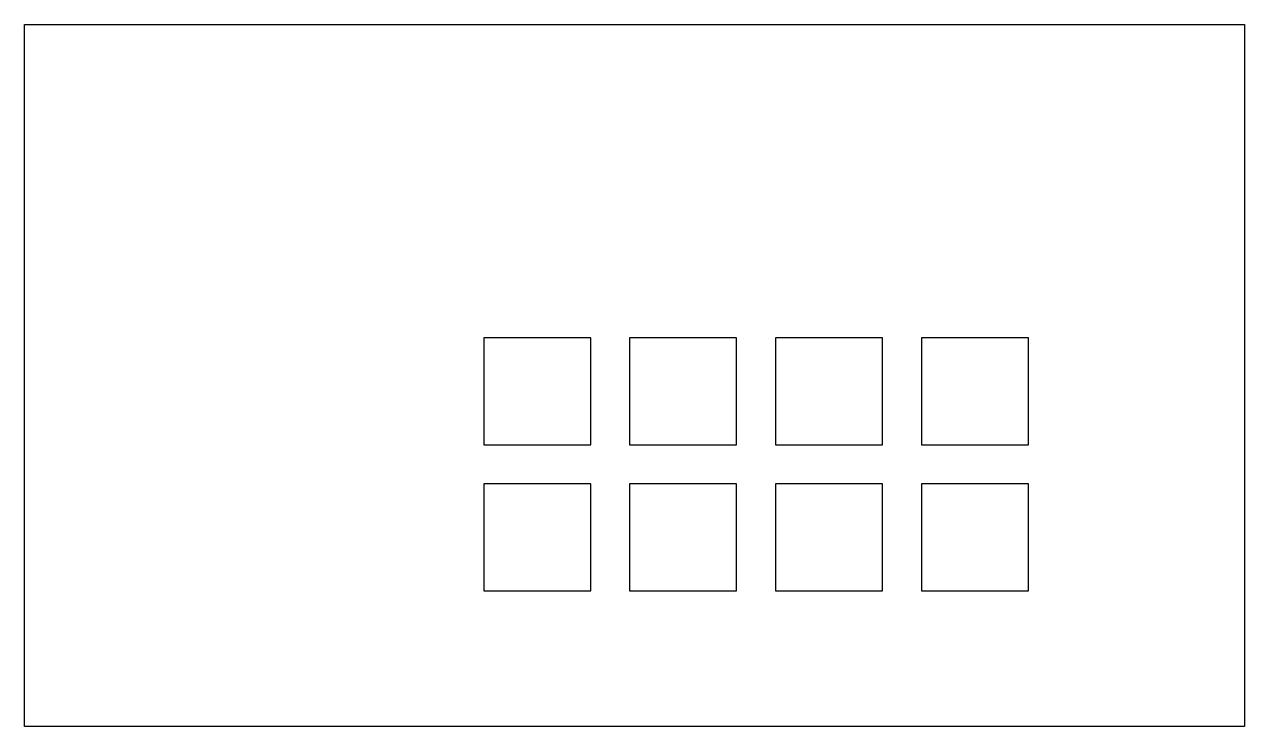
# Model space of a CAD drawing. Header units: millimetres. Extents: x -62 to 63, y -9 to 63.
import ezdxf

# ---------------------------------------------------------------- set-up
doc = ezdxf.new("R2010")
doc.units = ezdxf.units.MM
doc.layers.get('0').update_dxf_attribs({"linetype": 'CONTINUOUS'})

msp = doc.modelspace()

# ---------------------------------------------------------------- linework, layer by layer
for points in [[(-62.5, -9.46), (-62.5, 62.7), (62.9, 62.7), (62.9, -9.46)], [(-4.3, 30.5), (-15.3, 30.5), (-15.3, 19.5), (-4.3, 19.5)], [(10.7, 30.5), (-0.3, 30.5), (-0.3, 19.5), (10.7, 19.5)], [(25.7, 30.5), (14.7, 30.5), (14.7, 19.5), (25.7, 19.5)], [(29.7, 30.5), (29.7, 19.5), (40.7, 19.5), (40.7, 30.5)], [(-15.3, 15.5), (-15.3, 4.5), (-4.3, 4.5), (-4.3, 15.5)], [(-0.3, 15.5), (-0.3, 4.5), (10.7, 4.5), (10.7, 15.5)], [(25.7, 15.5), (14.7, 15.5), (14.7, 4.5), (25.7, 4.5)], [(29.7, 15.5), (29.7, 4.5), (40.7, 4.5), (40.7, 15.5)]]:
    msp.add_lwpolyline(points, close=True)

doc.saveas('drawing.dxf')
